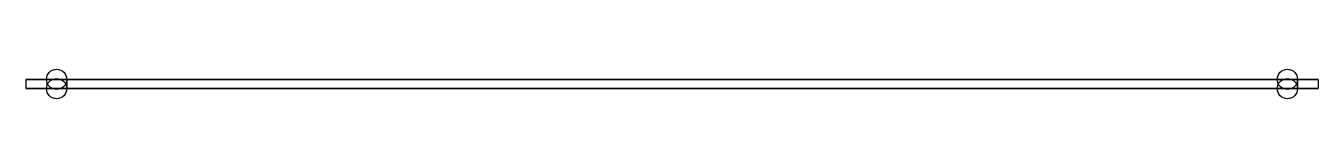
# Model space of a CAD drawing. Header units: millimetres. Extents: x -105 to 105, y -2 to 2.
import ezdxf

# ---------------------------------------------------------------- set-up
doc = ezdxf.new("R2010")
doc.units = ezdxf.units.MM
doc.layers.add('Body', color=7, linetype='CONTINUOUS')

msp = doc.modelspace()

# ---------------------------------------------------------------- linework, layer by layer
at = {"layer": 'Body'}
for p, q in [((-105, 0.75, 41), (-105, -0.75, 41)), ((-105, 0.75, -41), (-105, -0.75, -41)), ((-105, 0.75, 41), (-105, 0.75, -41)), ((-105, 0.75, -41), (-105, -0.75, -41)), ((-105, 0.75, -41), (105, 0.75, -41)), ((-105, 0.75, 41), (-105, -0.75, 41)), ((105, 0.75, 41), (-105, 0.75, 41)), ((-105, 0.75, 41), (-105, 0.75, -41)), ((-105, 0.75, -41), (105, 0.75, -41)), ((105, 0.75, 41), (-105, 0.75, 41)), ((-98.35, 0.75, -10), (-98.35, -0.75, -10)), ((-98.35, 0.75, -10), (-98.35, -0.75, -10)), ((-98.35, 0.75, 10), (-98.35, -0.75, 10)), ((-98.35, 0.75, 10), (-98.35, -0.75, 10)), ((-98.35, 0.75, -30), (-98.35, -0.75, -30)), ((-98.35, 0.75, -30), (-98.35, -0.75, -30)), ((-98.35, 0.75, 30), (-98.35, -0.75, 30)), ((-98.35, 0.75, 30), (-98.35, -0.75, 30)), ((101.65, 0.75, -10), (101.65, -0.75, -10)), ((101.65, 0.75, -10), (101.65, -0.75, -10)), ((101.65, 0.75, 10), (101.65, -0.75, 10)), ((101.65, 0.75, 10), (101.65, -0.75, 10)), ((101.65, 0.75, -30), (101.65, -0.75, -30)), ((101.65, 0.75, -30), (101.65, -0.75, -30)), ((101.65, 0.75, 30), (101.65, -0.75, 30)), ((101.65, 0.75, 30), (101.65, -0.75, 30)), ((105, 0.75, -41), (105, -0.75, -41)), ((105, 0.75, -41), (105, -0.75, -41)), ((105, 0.75, 41), (105, -0.75, 41)), ((105, 0.75, -41), (105, 0.75, 41)), ((105, 0.75, 41), (105, -0.75, 41)), ((105, 0.75, -41), (105, 0.75, 41)), ((-105, -0.75, 41), (-105, -0.75, -41)), ((-105, -0.75, -41), (105, -0.75, -41)), ((105, -0.75, 41), (-105, -0.75, 41)), ((-105, -0.75, 41), (-105, -0.75, -41)), ((-105, -0.75, -41), (105, -0.75, -41)), ((105, -0.75, 41), (-105, -0.75, 41)), ((105, -0.75, -41), (105, -0.75, 41)), ((105, -0.75, -41), (105, -0.75, 41))]:
    msp.add_line(p, q, dxfattribs=at)
for centre in [(-100, 0.75, -10), (-100, 0.75, 10), (-100, 0.75, -30), (-100, 0.75, 30), (-100, 0.75, -10), (-100, 0.75, 10), (-100, 0.75, -30), (-100, 0.75, 30), (100, 0.75, -10), (100, 0.75, 10), (100, 0.75, -30), (100, 0.75, 30), (100, 0.75, -10), (100, 0.75, 10), (100, 0.75, -30), (100, 0.75, 30), (-100, -0.75, -10), (-100, -0.75, 10), (-100, -0.75, -30), (-100, -0.75, 30), (-100, -0.75, -10), (-100, -0.75, 10), (-100, -0.75, -30), (-100, -0.75, 30), (100, -0.75, -10), (100, -0.75, 10), (100, -0.75, -30), (100, -0.75, 30), (100, -0.75, -10), (100, -0.75, 10), (100, -0.75, -30), (100, -0.75, 30)]:
    msp.add_circle(centre, 1.65, dxfattribs=at)

doc.saveas('drawing.dxf')
